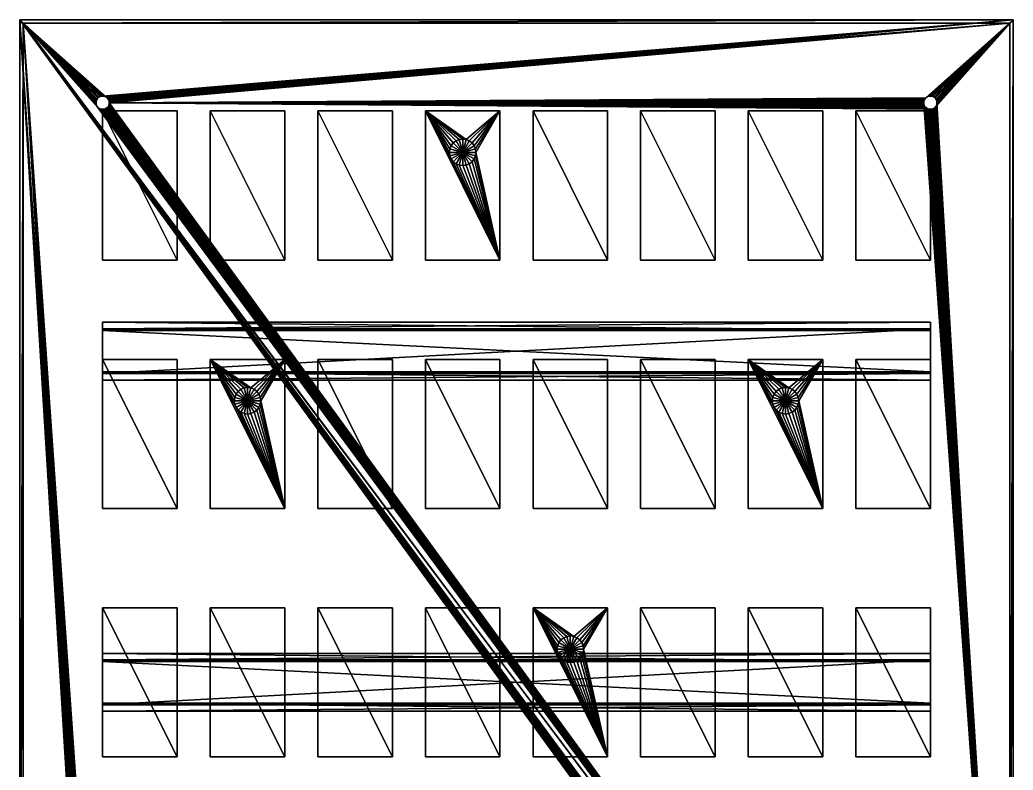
# Model space of a CAD drawing. Header units: inches. Extents: x 0 to 1200, y -400 to 400.
# Drawn here: x 600 to 1200, y -53 to 400 of the extents above; entities that cross this region are included whole.
import ezdxf

# ---------------------------------------------------------------- set-up
doc = ezdxf.new("R2010")
doc.units = ezdxf.units.IN
for name, color, linetype, lineweight in [('COMPONENTS', 7, 'Continuous', 25), ('DIN', 9, 'Continuous', 25), ('ENCLOSURE', 8, 'Continuous', 25)]:
    doc.layers.add(name, color=color, linetype=linetype, lineweight=lineweight)

msp = doc.modelspace()

# ---------------------------------------------------------------- meshes
at = {"layer": 'COMPONENTS', "color": 3}
mesh = msp.add_polyface(dxfattribs=at)
corners = [(650, 255, 9.5), (695, 255, 9.5), (650, 345, 9.5), (695, 345, 9.5), (650, 255, 69.5), (695, 255, 69.5), (650, 345, 69.5), (695, 345, 69.5)]
mesh.append_faces([[corners[k] for k in face] for face in [(0, 2, 1), (1, 2, 3), (4, 5, 6), (5, 7, 6), (0, 1, 5), (0, 5, 4), (2, 6, 7), (2, 7, 3), (0, 4, 6), (0, 6, 2), (1, 3, 7), (1, 7, 5)]], dxfattribs={"color": 3})
at = {"layer": 'COMPONENTS', "color": 4}
mesh = msp.add_polyface(dxfattribs=at)
corners = [(715, 255, 9.5), (760, 255, 9.5), (715, 345, 9.5), (760, 345, 9.5), (715, 255, 84.5), (760, 255, 84.5), (715, 345, 84.5), (760, 345, 84.5)]
mesh.append_faces([[corners[k] for k in face] for face in [(0, 2, 1), (1, 2, 3), (4, 5, 6), (5, 7, 6), (0, 1, 5), (0, 5, 4), (2, 6, 7), (2, 7, 3), (0, 4, 6), (0, 6, 2), (1, 3, 7), (1, 7, 5)]], dxfattribs={"color": 4})
at = {"layer": 'COMPONENTS', "color": 5}
mesh = msp.add_polyface(dxfattribs=at)
corners = [(780, 255, 9.5), (825, 255, 9.5), (780, 345, 9.5), (825, 345, 9.5), (780, 255, 99.5), (825, 255, 99.5), (780, 345, 99.5), (825, 345, 99.5)]
mesh.append_faces([[corners[k] for k in face] for face in [(0, 2, 1), (1, 2, 3), (4, 5, 6), (5, 7, 6), (0, 1, 5), (0, 5, 4), (2, 6, 7), (2, 7, 3), (0, 4, 6), (0, 6, 2), (1, 3, 7), (1, 7, 5)]], dxfattribs={"color": 5})
at = {"layer": 'COMPONENTS', "color": 6}
mesh = msp.add_polyface(dxfattribs=at)
corners = [(845, 255, 9.5), (845, 345, 9.5), (890, 255, 9.5), (845, 255, 114.5), (845, 345, 114.5), (890, 255, 114.5), (859.77, 317.93, 114.5), (859.5, 320, 114.5), (860.57, 316, 114.5), (859.77, 322.07, 114.5), (860.57, 324, 114.5), (861.84, 325.66, 114.5), (890, 345, 114.5), (863.5, 326.93, 114.5), (865.43, 327.73, 114.5), (867.5, 328, 114.5), (869.57, 327.73, 114.5), (863.5, 313.07, 114.5), (861.84, 314.34, 114.5), (865.43, 312.27, 114.5), (867.5, 312, 114.5), (869.57, 312.27, 114.5), (871.5, 313.07, 114.5), (873.16, 314.34, 114.5), (874.43, 316, 114.5), (875.23, 317.93, 114.5), (875.5, 320, 114.5), (890, 345, 9.5), (871.5, 326.93, 114.5), (873.16, 325.66, 114.5), (874.43, 324, 114.5), (875.23, 322.07, 114.5), (860.57, 316, 119.5), (861.84, 314.34, 119.5), (859.77, 317.93, 119.5), (859.5, 320, 119.5), (859.77, 322.07, 119.5), (863.5, 313.07, 119.5), (865.43, 312.27, 119.5), (867.5, 320, 119.5), (860.57, 324, 119.5), (867.5, 312, 119.5), (861.84, 325.66, 119.5), (863.5, 326.93, 119.5), (865.43, 327.73, 119.5), (867.5, 328, 119.5), (869.57, 312.27, 119.5), (871.5, 313.07, 119.5), (873.16, 314.34, 119.5), (874.43, 316, 119.5), (875.23, 317.93, 119.5), (875.5, 320, 119.5), (875.23, 322.07, 119.5), (874.43, 324, 119.5), (869.57, 327.73, 119.5), (871.5, 326.93, 119.5), (873.16, 325.66, 119.5)]
mesh.append_faces([[corners[k] for k in face] for face in [(0, 1, 2), (0, 3, 4), (0, 5, 3), (3, 5, 4), (0, 4, 1), (4, 6, 7), (4, 8, 6), (4, 7, 9), (4, 9, 10), (4, 10, 11), (4, 5, 8), (1, 4, 12), (4, 11, 13), (4, 13, 14), (4, 14, 15), (4, 15, 16), (0, 2, 5), (5, 17, 18), (5, 19, 17), (5, 18, 8), (5, 20, 19), (5, 21, 20), (5, 22, 21), (5, 23, 22), (2, 12, 5), (5, 24, 23), (5, 25, 24), (5, 26, 25), (1, 27, 2), (1, 12, 27), (2, 27, 12), (4, 16, 12), (12, 16, 28), (12, 28, 29), (5, 12, 26), (12, 30, 31), (12, 29, 30), (12, 31, 26), (32, 6, 8), (33, 32, 8), (33, 8, 18), (34, 7, 6), (34, 35, 7), (34, 6, 32), (35, 9, 7), (35, 36, 9), (33, 18, 37), (37, 18, 17), (37, 17, 38), (33, 39, 32), (33, 37, 39), (34, 39, 35), (34, 32, 39), (35, 39, 36), (36, 39, 40), (38, 17, 19), (37, 38, 39), (38, 19, 41), (41, 19, 20), (38, 41, 39), (36, 10, 9), (36, 40, 10), (40, 11, 10), (40, 42, 11), (42, 13, 11), (42, 43, 13), (40, 39, 42), (42, 39, 43), (43, 14, 13), (43, 39, 44), (43, 44, 14), (44, 39, 45), (44, 15, 14), (44, 45, 15), (41, 20, 46), (46, 20, 21), (41, 46, 39), (46, 21, 47), (46, 47, 39), (47, 21, 22), (47, 48, 39), (48, 49, 39), (47, 22, 48), (48, 22, 23), (49, 50, 39), (50, 51, 39), (39, 52, 53), (39, 51, 52), (48, 23, 49), (49, 23, 24), (49, 24, 50), (50, 24, 25), (51, 25, 26), (50, 25, 51), (51, 26, 52), (52, 26, 31), (39, 54, 45), (45, 16, 15), (45, 54, 16), (39, 55, 54), (54, 28, 16), (39, 56, 55), (39, 53, 56), (54, 55, 28), (55, 29, 28), (56, 29, 55), (56, 30, 29), (56, 53, 30), (53, 31, 30), (52, 31, 53)]], dxfattribs={"color": 6})
at = {"layer": 'COMPONENTS', "color": 1}
mesh = msp.add_polyface(dxfattribs=at)
corners = [(910, 255, 9.5), (955, 255, 9.5), (910, 345, 9.5), (955, 345, 9.5), (910, 255, 69.5), (955, 255, 69.5), (910, 345, 69.5), (955, 345, 69.5)]
mesh.append_faces([[corners[k] for k in face] for face in [(0, 2, 1), (1, 2, 3), (4, 5, 6), (5, 7, 6), (0, 1, 5), (0, 5, 4), (2, 6, 7), (2, 7, 3), (0, 4, 6), (0, 6, 2), (1, 3, 7), (1, 7, 5)]], dxfattribs={"color": 1})
at = {"layer": 'COMPONENTS', "color": 2}
mesh = msp.add_polyface(dxfattribs=at)
corners = [(975, 255, 9.5), (1020, 255, 9.5), (975, 345, 9.5), (1020, 345, 9.5), (975, 255, 84.5), (1020, 255, 84.5), (975, 345, 84.5), (1020, 345, 84.5)]
mesh.append_faces([[corners[k] for k in face] for face in [(0, 2, 1), (1, 2, 3), (4, 5, 6), (5, 7, 6), (0, 1, 5), (0, 5, 4), (2, 6, 7), (2, 7, 3), (0, 4, 6), (0, 6, 2), (1, 3, 7), (1, 7, 5)]], dxfattribs={"color": 2})
at = {"layer": 'COMPONENTS', "color": 3}
mesh = msp.add_polyface(dxfattribs=at)
corners = [(1040, 255, 9.5), (1085, 255, 9.5), (1040, 345, 9.5), (1085, 345, 9.5), (1040, 255, 99.5), (1085, 255, 99.5), (1040, 345, 99.5), (1085, 345, 99.5)]
mesh.append_faces([[corners[k] for k in face] for face in [(0, 2, 1), (1, 2, 3), (4, 5, 6), (5, 7, 6), (0, 1, 5), (0, 5, 4), (2, 6, 7), (2, 7, 3), (0, 4, 6), (0, 6, 2), (1, 3, 7), (1, 7, 5)]], dxfattribs={"color": 3})
at = {"layer": 'COMPONENTS', "color": 4}
mesh = msp.add_polyface(dxfattribs=at)
corners = [(1105, 255, 9.5), (1150, 255, 9.5), (1105, 345, 9.5), (1150, 345, 9.5), (1105, 255, 114.5), (1150, 255, 114.5), (1105, 345, 114.5), (1150, 345, 114.5)]
mesh.append_faces([[corners[k] for k in face] for face in [(0, 2, 1), (1, 2, 3), (4, 5, 6), (5, 7, 6), (0, 1, 5), (0, 5, 4), (2, 6, 7), (2, 7, 3), (0, 4, 6), (0, 6, 2), (1, 3, 7), (1, 7, 5)]], dxfattribs={"color": 4})
at = {"layer": 'COMPONENTS', "color": 1}
mesh = msp.add_polyface(dxfattribs=at)
corners = [(650, 105, 9.5), (695, 105, 9.5), (650, 195, 9.5), (695, 195, 9.5), (650, 105, 69.5), (695, 105, 69.5), (650, 195, 69.5), (695, 195, 69.5)]
mesh.append_faces([[corners[k] for k in face] for face in [(0, 2, 1), (1, 2, 3), (4, 5, 6), (5, 7, 6), (0, 1, 5), (0, 5, 4), (2, 6, 7), (2, 7, 3), (0, 4, 6), (0, 6, 2), (1, 3, 7), (1, 7, 5)]], dxfattribs={"color": 1})
at = {"layer": 'COMPONENTS', "color": 2}
mesh = msp.add_polyface(dxfattribs=at)
corners = [(715, 105, 9.5), (715, 195, 9.5), (760, 105, 9.5), (715, 105, 84.5), (715, 195, 84.5), (760, 105, 84.5), (729.77, 167.93, 84.5), (729.5, 170, 84.5), (730.57, 166, 84.5), (729.77, 172.07, 84.5), (730.57, 174, 84.5), (731.84, 175.66, 84.5), (760, 195, 84.5), (733.5, 176.93, 84.5), (735.43, 177.73, 84.5), (737.5, 178, 84.5), (739.57, 177.73, 84.5), (733.5, 163.07, 84.5), (731.84, 164.34, 84.5), (735.43, 162.27, 84.5), (737.5, 162, 84.5), (739.57, 162.27, 84.5), (741.5, 163.07, 84.5), (743.16, 164.34, 84.5), (744.43, 166, 84.5), (745.23, 167.93, 84.5), (745.5, 170, 84.5), (760, 195, 9.5), (741.5, 176.93, 84.5), (743.16, 175.66, 84.5), (744.43, 174, 84.5), (745.23, 172.07, 84.5), (730.57, 166, 89.5), (731.84, 164.34, 89.5), (729.77, 167.93, 89.5), (729.5, 170, 89.5), (729.77, 172.07, 89.5), (733.5, 163.07, 89.5), (735.43, 162.27, 89.5), (737.5, 170, 89.5), (730.57, 174, 89.5), (737.5, 162, 89.5), (731.84, 175.66, 89.5), (733.5, 176.93, 89.5), (735.43, 177.73, 89.5), (737.5, 178, 89.5), (739.57, 162.27, 89.5), (741.5, 163.07, 89.5), (743.16, 164.34, 89.5), (744.43, 166, 89.5), (745.23, 167.93, 89.5), (745.5, 170, 89.5), (745.23, 172.07, 89.5), (744.43, 174, 89.5), (739.57, 177.73, 89.5), (741.5, 176.93, 89.5), (743.16, 175.66, 89.5)]
mesh.append_faces([[corners[k] for k in face] for face in [(0, 1, 2), (0, 3, 4), (0, 5, 3), (3, 5, 4), (0, 4, 1), (4, 6, 7), (4, 8, 6), (4, 7, 9), (4, 9, 10), (4, 10, 11), (4, 5, 8), (1, 4, 12), (4, 11, 13), (4, 13, 14), (4, 14, 15), (4, 15, 16), (0, 2, 5), (5, 17, 18), (5, 19, 17), (5, 18, 8), (5, 20, 19), (5, 21, 20), (5, 22, 21), (5, 23, 22), (2, 12, 5), (5, 24, 23), (5, 25, 24), (5, 26, 25), (1, 27, 2), (1, 12, 27), (2, 27, 12), (4, 16, 12), (12, 16, 28), (12, 28, 29), (5, 12, 26), (12, 30, 31), (12, 29, 30), (12, 31, 26), (32, 6, 8), (33, 8, 18), (33, 32, 8), (34, 7, 6), (34, 35, 7), (34, 6, 32), (35, 9, 7), (35, 36, 9), (37, 18, 17), (33, 18, 37), (37, 17, 38), (33, 39, 32), (33, 37, 39), (34, 39, 35), (34, 32, 39), (35, 39, 36), (36, 39, 40), (38, 17, 19), (37, 38, 39), (41, 19, 20), (38, 19, 41), (38, 41, 39), (36, 10, 9), (36, 40, 10), (40, 11, 10), (40, 42, 11), (42, 13, 11), (42, 43, 13), (40, 39, 42), (42, 39, 43), (43, 14, 13), (43, 39, 44), (43, 44, 14), (44, 39, 45), (44, 15, 14), (44, 45, 15), (46, 20, 21), (41, 20, 46), (41, 46, 39), (46, 21, 47), (46, 47, 39), (47, 21, 22), (47, 48, 39), (48, 49, 39), (48, 22, 23), (47, 22, 48), (49, 50, 39), (50, 51, 39), (39, 52, 53), (39, 51, 52), (49, 23, 24), (48, 23, 49), (49, 24, 50), (50, 24, 25), (51, 25, 26), (50, 25, 51), (52, 26, 31), (51, 26, 52), (39, 54, 45), (45, 16, 15), (45, 54, 16), (39, 55, 54), (54, 28, 16), (39, 56, 55), (39, 53, 56), (54, 55, 28), (55, 29, 28), (56, 29, 55), (56, 30, 29), (56, 53, 30), (53, 31, 30), (52, 31, 53)]], dxfattribs={"color": 2})
at = {"layer": 'COMPONENTS', "color": 3}
mesh = msp.add_polyface(dxfattribs=at)
corners = [(780, 105, 9.5), (825, 105, 9.5), (780, 195, 9.5), (825, 195, 9.5), (780, 105, 99.5), (825, 105, 99.5), (780, 195, 99.5), (825, 195, 99.5)]
mesh.append_faces([[corners[k] for k in face] for face in [(0, 2, 1), (1, 2, 3), (4, 5, 6), (5, 7, 6), (0, 1, 5), (0, 5, 4), (2, 6, 7), (2, 7, 3), (0, 4, 6), (0, 6, 2), (1, 3, 7), (1, 7, 5)]], dxfattribs={"color": 3})
at = {"layer": 'COMPONENTS', "color": 4}
mesh = msp.add_polyface(dxfattribs=at)
corners = [(845, 105, 9.5), (890, 105, 9.5), (845, 195, 9.5), (890, 195, 9.5), (845, 105, 114.5), (890, 105, 114.5), (845, 195, 114.5), (890, 195, 114.5)]
mesh.append_faces([[corners[k] for k in face] for face in [(0, 2, 1), (1, 2, 3), (4, 5, 6), (5, 7, 6), (0, 1, 5), (0, 5, 4), (2, 6, 7), (2, 7, 3), (0, 4, 6), (0, 6, 2), (1, 3, 7), (1, 7, 5)]], dxfattribs={"color": 4})
at = {"layer": 'COMPONENTS', "color": 5}
mesh = msp.add_polyface(dxfattribs=at)
corners = [(910, 105, 9.5), (955, 105, 9.5), (910, 195, 9.5), (955, 195, 9.5), (910, 105, 69.5), (955, 105, 69.5), (910, 195, 69.5), (955, 195, 69.5)]
mesh.append_faces([[corners[k] for k in face] for face in [(0, 2, 1), (1, 2, 3), (4, 5, 6), (5, 7, 6), (0, 1, 5), (0, 5, 4), (2, 6, 7), (2, 7, 3), (0, 4, 6), (0, 6, 2), (1, 3, 7), (1, 7, 5)]], dxfattribs={"color": 5})
at = {"layer": 'COMPONENTS', "color": 6}
mesh = msp.add_polyface(dxfattribs=at)
corners = [(975, 105, 9.5), (1020, 105, 9.5), (975, 195, 9.5), (1020, 195, 9.5), (975, 105, 84.5), (1020, 105, 84.5), (975, 195, 84.5), (1020, 195, 84.5)]
mesh.append_faces([[corners[k] for k in face] for face in [(0, 2, 1), (1, 2, 3), (4, 5, 6), (5, 7, 6), (0, 1, 5), (0, 5, 4), (2, 6, 7), (2, 7, 3), (0, 4, 6), (0, 6, 2), (1, 3, 7), (1, 7, 5)]], dxfattribs={"color": 6})
at = {"layer": 'COMPONENTS', "color": 1}
mesh = msp.add_polyface(dxfattribs=at)
corners = [(1040, 105, 9.5), (1040, 195, 9.5), (1085, 105, 9.5), (1040, 105, 99.5), (1040, 195, 99.5), (1085, 105, 99.5), (1054.77, 167.93, 99.5), (1054.5, 170, 99.5), (1055.57, 166, 99.5), (1054.77, 172.07, 99.5), (1055.57, 174, 99.5), (1056.84, 175.66, 99.5), (1085, 195, 99.5), (1058.5, 176.93, 99.5), (1060.43, 177.73, 99.5), (1062.5, 178, 99.5), (1064.57, 177.73, 99.5), (1058.5, 163.07, 99.5), (1056.84, 164.34, 99.5), (1060.43, 162.27, 99.5), (1062.5, 162, 99.5), (1064.57, 162.27, 99.5), (1066.5, 163.07, 99.5), (1068.16, 164.34, 99.5), (1069.43, 166, 99.5), (1070.23, 167.93, 99.5), (1070.5, 170, 99.5), (1085, 195, 9.5), (1066.5, 176.93, 99.5), (1068.16, 175.66, 99.5), (1069.43, 174, 99.5), (1070.23, 172.07, 99.5), (1055.57, 166, 104.5), (1056.84, 164.34, 104.5), (1054.77, 167.93, 104.5), (1054.5, 170, 104.5), (1054.77, 172.07, 104.5), (1058.5, 163.07, 104.5), (1060.43, 162.27, 104.5), (1062.5, 170, 104.5), (1055.57, 174, 104.5), (1062.5, 162, 104.5), (1056.84, 175.66, 104.5), (1058.5, 176.93, 104.5), (1060.43, 177.73, 104.5), (1062.5, 178, 104.5), (1064.57, 162.27, 104.5), (1066.5, 163.07, 104.5), (1068.16, 164.34, 104.5), (1069.43, 166, 104.5), (1070.23, 167.93, 104.5), (1070.5, 170, 104.5), (1070.23, 172.07, 104.5), (1069.43, 174, 104.5), (1064.57, 177.73, 104.5), (1066.5, 176.93, 104.5), (1068.16, 175.66, 104.5)]
mesh.append_faces([[corners[k] for k in face] for face in [(0, 1, 2), (0, 3, 4), (0, 5, 3), (3, 5, 4), (0, 4, 1), (4, 6, 7), (4, 8, 6), (4, 7, 9), (4, 9, 10), (4, 10, 11), (4, 5, 8), (1, 4, 12), (4, 11, 13), (4, 13, 14), (4, 14, 15), (4, 15, 16), (0, 2, 5), (5, 17, 18), (5, 19, 17), (5, 18, 8), (5, 20, 19), (5, 21, 20), (5, 22, 21), (5, 23, 22), (2, 12, 5), (5, 24, 23), (5, 25, 24), (5, 26, 25), (1, 27, 2), (1, 12, 27), (2, 27, 12), (4, 16, 12), (12, 16, 28), (12, 28, 29), (5, 12, 26), (12, 30, 31), (12, 29, 30), (12, 31, 26), (32, 6, 8), (33, 8, 18), (33, 32, 8), (34, 7, 6), (34, 35, 7), (34, 6, 32), (35, 9, 7), (35, 36, 9), (37, 18, 17), (33, 18, 37), (37, 17, 38), (33, 39, 32), (33, 37, 39), (34, 39, 35), (34, 32, 39), (35, 39, 36), (36, 39, 40), (38, 17, 19), (37, 38, 39), (41, 19, 20), (38, 19, 41), (38, 41, 39), (36, 10, 9), (36, 40, 10), (40, 11, 10), (40, 42, 11), (42, 13, 11), (42, 43, 13), (40, 39, 42), (42, 39, 43), (43, 14, 13), (43, 39, 44), (43, 44, 14), (44, 39, 45), (44, 15, 14), (44, 45, 15), (46, 20, 21), (41, 20, 46), (41, 46, 39), (46, 21, 47), (46, 47, 39), (47, 21, 22), (47, 48, 39), (48, 49, 39), (48, 22, 23), (47, 22, 48), (49, 50, 39), (50, 51, 39), (39, 52, 53), (39, 51, 52), (49, 23, 24), (48, 23, 49), (49, 24, 50), (50, 24, 25), (51, 25, 26), (50, 25, 51), (52, 26, 31), (51, 26, 52), (39, 54, 45), (45, 16, 15), (45, 54, 16), (39, 55, 54), (54, 28, 16), (39, 56, 55), (39, 53, 56), (54, 55, 28), (55, 29, 28), (56, 29, 55), (56, 30, 29), (56, 53, 30), (53, 31, 30), (52, 31, 53)]], dxfattribs={"color": 1})
at = {"layer": 'COMPONENTS', "color": 2}
mesh = msp.add_polyface(dxfattribs=at)
corners = [(1105, 105, 9.5), (1150, 105, 9.5), (1105, 195, 9.5), (1150, 195, 9.5), (1105, 105, 114.5), (1150, 105, 114.5), (1105, 195, 114.5), (1150, 195, 114.5)]
mesh.append_faces([[corners[k] for k in face] for face in [(0, 2, 1), (1, 2, 3), (4, 5, 6), (5, 7, 6), (0, 1, 5), (0, 5, 4), (2, 6, 7), (2, 7, 3), (0, 4, 6), (0, 6, 2), (1, 3, 7), (1, 7, 5)]], dxfattribs={"color": 2})
at = {"layer": 'COMPONENTS', "color": 5}
mesh = msp.add_polyface(dxfattribs=at)
corners = [(650, -45, 9.5), (695, -45, 9.5), (650, 45, 9.5), (695, 45, 9.5), (650, -45, 69.5), (695, -45, 69.5), (650, 45, 69.5), (695, 45, 69.5)]
mesh.append_faces([[corners[k] for k in face] for face in [(0, 2, 1), (1, 2, 3), (4, 5, 6), (5, 7, 6), (0, 1, 5), (0, 5, 4), (2, 6, 7), (2, 7, 3), (0, 4, 6), (0, 6, 2), (1, 3, 7), (1, 7, 5)]], dxfattribs={"color": 5})
at = {"layer": 'COMPONENTS', "color": 6}
mesh = msp.add_polyface(dxfattribs=at)
corners = [(715, -45, 9.5), (760, -45, 9.5), (715, 45, 9.5), (760, 45, 9.5), (715, -45, 84.5), (760, -45, 84.5), (715, 45, 84.5), (760, 45, 84.5)]
mesh.append_faces([[corners[k] for k in face] for face in [(0, 2, 1), (1, 2, 3), (4, 5, 6), (5, 7, 6), (0, 1, 5), (0, 5, 4), (2, 6, 7), (2, 7, 3), (0, 4, 6), (0, 6, 2), (1, 3, 7), (1, 7, 5)]], dxfattribs={"color": 6})
at = {"layer": 'COMPONENTS', "color": 1}
mesh = msp.add_polyface(dxfattribs=at)
corners = [(780, -45, 9.5), (825, -45, 9.5), (780, 45, 9.5), (825, 45, 9.5), (780, -45, 99.5), (825, -45, 99.5), (780, 45, 99.5), (825, 45, 99.5)]
mesh.append_faces([[corners[k] for k in face] for face in [(0, 2, 1), (1, 2, 3), (4, 5, 6), (5, 7, 6), (0, 1, 5), (0, 5, 4), (2, 6, 7), (2, 7, 3), (0, 4, 6), (0, 6, 2), (1, 3, 7), (1, 7, 5)]], dxfattribs={"color": 1})
at = {"layer": 'COMPONENTS', "color": 2}
mesh = msp.add_polyface(dxfattribs=at)
corners = [(845, -45, 9.5), (890, -45, 9.5), (845, 45, 9.5), (890, 45, 9.5), (845, -45, 114.5), (890, -45, 114.5), (845, 45, 114.5), (890, 45, 114.5)]
mesh.append_faces([[corners[k] for k in face] for face in [(0, 2, 1), (1, 2, 3), (4, 5, 6), (5, 7, 6), (0, 1, 5), (0, 5, 4), (2, 6, 7), (2, 7, 3), (0, 4, 6), (0, 6, 2), (1, 3, 7), (1, 7, 5)]], dxfattribs={"color": 2})
at = {"layer": 'COMPONENTS', "color": 3}
mesh = msp.add_polyface(dxfattribs=at)
corners = [(910, -45, 9.5), (910, 45, 9.5), (955, -45, 9.5), (910, -45, 69.5), (910, 45, 69.5), (955, -45, 69.5), (924.77, 17.93, 69.5), (924.5, 20, 69.5), (925.57, 16, 69.5), (924.77, 22.07, 69.5), (925.57, 24, 69.5), (926.84, 25.66, 69.5), (955, 45, 69.5), (928.5, 26.93, 69.5), (930.43, 27.73, 69.5), (932.5, 28, 69.5), (934.57, 27.73, 69.5), (928.5, 13.07, 69.5), (926.84, 14.34, 69.5), (930.43, 12.27, 69.5), (932.5, 12, 69.5), (934.57, 12.27, 69.5), (936.5, 13.07, 69.5), (938.16, 14.34, 69.5), (939.43, 16, 69.5), (940.23, 17.93, 69.5), (940.5, 20, 69.5), (955, 45, 9.5), (936.5, 26.93, 69.5), (938.16, 25.66, 69.5), (939.43, 24, 69.5), (940.23, 22.07, 69.5), (925.57, 16, 74.5), (926.84, 14.34, 74.5), (924.77, 17.93, 74.5), (924.5, 20, 74.5), (924.77, 22.07, 74.5), (928.5, 13.07, 74.5), (930.43, 12.27, 74.5), (932.5, 20, 74.5), (925.57, 24, 74.5), (932.5, 12, 74.5), (926.84, 25.66, 74.5), (928.5, 26.93, 74.5), (930.43, 27.73, 74.5), (932.5, 28, 74.5), (934.57, 12.27, 74.5), (936.5, 13.07, 74.5), (938.16, 14.34, 74.5), (939.43, 16, 74.5), (940.23, 17.93, 74.5), (940.5, 20, 74.5), (940.23, 22.07, 74.5), (939.43, 24, 74.5), (934.57, 27.73, 74.5), (936.5, 26.93, 74.5), (938.16, 25.66, 74.5)]
mesh.append_faces([[corners[k] for k in face] for face in [(0, 1, 2), (0, 3, 4), (0, 5, 3), (3, 5, 4), (0, 4, 1), (4, 6, 7), (4, 8, 6), (4, 7, 9), (4, 9, 10), (4, 10, 11), (4, 5, 8), (1, 4, 12), (4, 11, 13), (4, 13, 14), (4, 14, 15), (4, 15, 16), (0, 2, 5), (5, 17, 18), (5, 19, 17), (5, 18, 8), (5, 20, 19), (5, 21, 20), (5, 22, 21), (5, 23, 22), (2, 12, 5), (5, 24, 23), (5, 25, 24), (5, 26, 25), (1, 27, 2), (1, 12, 27), (2, 27, 12), (4, 16, 12), (12, 16, 28), (12, 28, 29), (5, 12, 26), (12, 30, 31), (12, 29, 30), (12, 31, 26), (32, 6, 8), (33, 8, 18), (33, 32, 8), (34, 7, 6), (34, 35, 7), (34, 6, 32), (35, 9, 7), (35, 36, 9), (37, 18, 17), (33, 18, 37), (37, 17, 38), (33, 39, 32), (33, 37, 39), (34, 39, 35), (34, 32, 39), (35, 39, 36), (36, 39, 40), (38, 17, 19), (37, 38, 39), (41, 19, 20), (38, 19, 41), (38, 41, 39), (36, 10, 9), (36, 40, 10), (40, 11, 10), (40, 42, 11), (42, 13, 11), (42, 43, 13), (40, 39, 42), (42, 39, 43), (43, 14, 13), (43, 39, 44), (43, 44, 14), (44, 39, 45), (44, 15, 14), (44, 45, 15), (46, 20, 21), (41, 20, 46), (41, 46, 39), (46, 21, 47), (46, 47, 39), (47, 21, 22), (47, 48, 39), (48, 49, 39), (48, 22, 23), (47, 22, 48), (49, 50, 39), (50, 51, 39), (39, 52, 53), (39, 51, 52), (49, 23, 24), (48, 23, 49), (49, 24, 50), (50, 24, 25), (51, 25, 26), (50, 25, 51), (52, 26, 31), (51, 26, 52), (39, 54, 45), (45, 16, 15), (45, 54, 16), (39, 55, 54), (54, 28, 16), (39, 56, 55), (39, 53, 56), (54, 55, 28), (55, 29, 28), (56, 29, 55), (56, 30, 29), (56, 53, 30), (53, 31, 30), (52, 31, 53)]], dxfattribs={"color": 3})
at = {"layer": 'COMPONENTS', "color": 4}
mesh = msp.add_polyface(dxfattribs=at)
corners = [(975, -45, 9.5), (1020, -45, 9.5), (975, 45, 9.5), (1020, 45, 9.5), (975, -45, 84.5), (1020, -45, 84.5), (975, 45, 84.5), (1020, 45, 84.5)]
mesh.append_faces([[corners[k] for k in face] for face in [(0, 2, 1), (1, 2, 3), (4, 5, 6), (5, 7, 6), (0, 1, 5), (0, 5, 4), (2, 6, 7), (2, 7, 3), (0, 4, 6), (0, 6, 2), (1, 3, 7), (1, 7, 5)]], dxfattribs={"color": 4})
at = {"layer": 'COMPONENTS', "color": 5}
mesh = msp.add_polyface(dxfattribs=at)
corners = [(1040, -45, 9.5), (1085, -45, 9.5), (1040, 45, 9.5), (1085, 45, 9.5), (1040, -45, 99.5), (1085, -45, 99.5), (1040, 45, 99.5), (1085, 45, 99.5)]
mesh.append_faces([[corners[k] for k in face] for face in [(0, 2, 1), (1, 2, 3), (4, 5, 6), (5, 7, 6), (0, 1, 5), (0, 5, 4), (2, 6, 7), (2, 7, 3), (0, 4, 6), (0, 6, 2), (1, 3, 7), (1, 7, 5)]], dxfattribs={"color": 5})
at = {"layer": 'COMPONENTS', "color": 6}
mesh = msp.add_polyface(dxfattribs=at)
corners = [(1105, -45, 9.5), (1150, -45, 9.5), (1105, 45, 9.5), (1150, 45, 9.5), (1105, -45, 114.5), (1150, -45, 114.5), (1105, 45, 114.5), (1150, 45, 114.5)]
mesh.append_faces([[corners[k] for k in face] for face in [(0, 2, 1), (1, 2, 3), (4, 5, 6), (5, 7, 6), (0, 1, 5), (0, 5, 4), (2, 6, 7), (2, 7, 3), (0, 4, 6), (0, 6, 2), (1, 3, 7), (1, 7, 5)]], dxfattribs={"color": 6})
at = {"layer": 'DIN'}
mesh = msp.add_polyface(dxfattribs=at)
corners = [(650, 186.5, 2), (650, 213.5, 2), (650, 213.5, 8.5), (650, 217.5, 8.5), (650, 217.5, 9.5), (650, 212.5, 9.5), (650, 212.5, 3), (650, 187.5, 3), (650, 187.5, 9.5), (650, 182.5, 9.5), (650, 182.5, 8.5), (650, 186.5, 8.5), (1150, 186.5, 2), (1150, 213.5, 2), (1150, 213.5, 8.5), (1150, 217.5, 8.5), (1150, 217.5, 9.5), (1150, 212.5, 9.5), (1150, 212.5, 3), (1150, 187.5, 3), (1150, 187.5, 9.5), (1150, 182.5, 9.5), (1150, 182.5, 8.5), (1150, 186.5, 8.5)]
mesh.append_faces([[corners[k] for k in face] for face in [(2, 4, 3), (8, 10, 9), (2, 5, 4), (8, 11, 10), (1, 5, 2), (7, 11, 8), (1, 6, 5), (7, 0, 11), (0, 6, 1), (6, 0, 7), (14, 15, 16), (20, 21, 22), (14, 16, 17), (20, 22, 23), (13, 14, 17), (19, 20, 23), (13, 17, 18), (19, 23, 12), (12, 13, 18), (18, 19, 12), (0, 1, 13), (0, 13, 12), (1, 2, 14), (1, 14, 13), (2, 3, 15), (2, 15, 14), (3, 4, 16), (3, 16, 15), (4, 5, 17), (4, 17, 16), (5, 6, 18), (5, 18, 17), (6, 7, 19), (6, 19, 18), (7, 8, 20), (7, 20, 19), (8, 9, 21), (8, 21, 20), (9, 10, 22), (9, 22, 21), (10, 11, 23), (10, 23, 22), (11, 0, 12), (11, 12, 23)]])
mesh = msp.add_polyface(dxfattribs=at)
corners = [(650, -13.5, 2), (650, 13.5, 2), (650, 13.5, 8.5), (650, 17.5, 8.5), (650, 17.5, 9.5), (650, 12.5, 9.5), (650, 12.5, 3), (650, -12.5, 3), (650, -12.5, 9.5), (650, -17.5, 9.5), (650, -17.5, 8.5), (650, -13.5, 8.5), (1150, -13.5, 2), (1150, 13.5, 2), (1150, 13.5, 8.5), (1150, 17.5, 8.5), (1150, 17.5, 9.5), (1150, 12.5, 9.5), (1150, 12.5, 3), (1150, -12.5, 3), (1150, -12.5, 9.5), (1150, -17.5, 9.5), (1150, -17.5, 8.5), (1150, -13.5, 8.5)]
mesh.append_faces([[corners[k] for k in face] for face in [(2, 4, 3), (8, 10, 9), (2, 5, 4), (8, 11, 10), (1, 5, 2), (7, 11, 8), (1, 6, 5), (7, 0, 11), (0, 6, 1), (6, 0, 7), (14, 15, 16), (20, 21, 22), (14, 16, 17), (20, 22, 23), (13, 14, 17), (19, 20, 23), (13, 17, 18), (19, 23, 12), (12, 13, 18), (18, 19, 12), (0, 1, 13), (0, 13, 12), (1, 2, 14), (1, 14, 13), (2, 3, 15), (2, 15, 14), (3, 4, 16), (3, 16, 15), (4, 5, 17), (4, 17, 16), (5, 6, 18), (5, 18, 17), (6, 7, 19), (6, 19, 18), (7, 8, 20), (7, 20, 19), (8, 9, 21), (8, 21, 20), (9, 10, 22), (9, 22, 21), (10, 11, 23), (10, 23, 22), (11, 0, 12), (11, 12, 23)]])
at = {"layer": 'ENCLOSURE'}
mesh = msp.add_polyface(dxfattribs=at)
corners = [(648.47, -346.3), (649.22, -346.08), (649.22, -346.08, 2), (648.47, -346.3, 2), (650, -346), (650, -346, 2), (650.78, -346.08), (650.78, -346.08, 2), (651.53, -346.3), (651.53, -346.3, 2), (600, -400), (600, 400), (646, -350), (602, -398, 2), (647.17, -347.17, 2), (602, 398, 2), (654, -350, 2), (653.92, -349.22, 2), (646.08, -349.22), (646.3, -348.47), (646.67, -347.78), (647.17, -347.17), (647.78, -346.67), (647.78, -346.67, 2), (652.83, -347.17, 2), (652.22, -346.67, 2), (653.33, -347.78, 2), (653.7, -348.47, 2), (1146, -350, 2), (1146, -350), (600, -400, 250), (600, 400, 250), (602, 398, 250), (602, -398, 250)]
mesh.append_faces([[corners[k] for k in face] for face in [(0, 1, 2), (0, 2, 3), (1, 4, 5), (4, 6, 7), (6, 8, 9), (1, 5, 2), (4, 7, 5), (6, 9, 7), (10, 11, 12), (13, 14, 15), (16, 15, 17), (12, 11, 18), (18, 11, 19), (19, 11, 20), (20, 11, 21), (21, 11, 22), (22, 11, 0), (0, 11, 1), (14, 23, 15), (23, 3, 15), (1, 11, 4), (3, 2, 15), (2, 5, 15), (5, 7, 15), (7, 9, 15), (24, 15, 25), (24, 26, 15), (9, 25, 15), (27, 17, 15), (27, 15, 26), (16, 28, 15), (4, 11, 29), (10, 30, 31), (13, 32, 33), (30, 33, 32)]])
mesh = msp.add_polyface(dxfattribs=at)
corners = [(653.92, -350.78), (654, -350), (1200, -400), (650, -346), (1146.67, -352.22), (1147.17, -352.83), (654, -350, 2), (1146.08, -350.78, 2), (1146, -350, 2), (1147.17, -352.83, 2), (1146.67, -352.22, 2), (1147.78, -353.33, 2), (1146.3, -351.53, 2), (1146.08, -350.78), (1146.3, -351.53), (1146, -350), (602, 398, 2), (1146.08, -349.22, 2), (600, 400), (1146.08, -349.22), (1146.3, -348.47), (1146.67, -347.78), (1147.17, -347.17), (1147.78, -346.67), (1148.47, -346.3), (1146.3, -348.47, 2), (1146.67, -347.78, 2), (1147.17, -347.17, 2), (1149.22, -346.08), (1150, -346), (1150.78, -346.08), (1152.22, -346.67), (1151.53, -346.3), (1152.83, -347.17), (1147.78, -346.67, 2), (1148.47, -346.3, 2), (1149.22, -346.08, 2), (1150, -346, 2), (1150.78, -346.08, 2), (1152.22, -346.67, 2), (1152.83, -347.17, 2), (1151.53, -346.3, 2)]
mesh.append_faces([[corners[k] for k in face] for face in [(0, 1, 2), (3, 4, 5), (6, 7, 8), (6, 9, 10), (6, 11, 9), (6, 10, 12), (6, 12, 7), (3, 13, 14), (3, 15, 13), (3, 14, 4), (16, 8, 17), (18, 19, 15), (18, 20, 19), (18, 21, 20), (18, 22, 21), (18, 23, 22), (18, 24, 23), (16, 17, 25), (16, 25, 26), (16, 26, 27), (18, 28, 24), (18, 29, 28), (18, 30, 29), (18, 31, 32), (18, 32, 30), (18, 33, 31), (16, 27, 34), (16, 34, 35), (16, 35, 36), (16, 36, 37), (16, 37, 38), (16, 39, 40), (16, 38, 41), (16, 41, 39)]])
mesh = msp.add_polyface(dxfattribs=at)
corners = [(654, -350, 2), (1148.47, -353.7, 2), (1147.78, -353.33, 2), (1149.22, -353.92, 2), (1150, -354, 2), (650, -346), (1147.17, -352.83), (1200, -400), (1198, -398, 2), (600, -400), (1200, -400, 250), (600, 400), (1152.83, -347.17), (602, 398, 2), (1152.83, -347.17, 2), (1146.08, -350.78), (1146, -350), (1146, -350, 2), (1146.08, -350.78, 2), (1147.78, -353.33), (1148.47, -353.7), (1147.17, -352.83, 2), (1146.67, -352.22), (1146.3, -351.53), (1146.3, -351.53, 2), (1146.67, -352.22, 2), (1149.22, -353.92), (1146.08, -349.22), (1146.08, -349.22, 2), (1146.3, -348.47), (1146.3, -348.47, 2), (1146.67, -347.78), (1146.67, -347.78, 2), (1147.17, -347.17), (1147.17, -347.17, 2), (1147.78, -346.67, 2), (1147.78, -346.67), (1148.47, -346.3), (1148.47, -346.3, 2), (602, -398, 250), (1198, -398, 250), (600, -400, 250)]
mesh.append_faces([[corners[k] for k in face] for face in [(0, 1, 2), (0, 3, 1), (0, 4, 3), (5, 6, 7), (0, 8, 4), (9, 7, 10), (11, 7, 12), (13, 14, 8), (15, 16, 17), (15, 17, 18), (19, 2, 20), (19, 21, 2), (2, 1, 20), (22, 23, 24), (22, 25, 6), (15, 18, 23), (19, 6, 21), (22, 24, 25), (6, 25, 21), (23, 18, 24), (20, 1, 26), (16, 27, 28), (16, 28, 17), (27, 29, 30), (29, 31, 32), (31, 33, 34), (27, 30, 28), (29, 32, 30), (31, 34, 32), (33, 35, 34), (33, 36, 35), (36, 37, 38), (36, 38, 35), (39, 40, 8), (41, 10, 40)]])
mesh = msp.add_polyface(dxfattribs=at)
corners = [(600, -400), (600, 400, 250), (600, 400), (602, -398, 2), (602, 398, 2), (602, 398, 250), (646.67, 347.78), (646.67, 347.78, 2), (647.17, 347.17), (646.3, 348.47), (646.3, 348.47, 2), (646.08, 349.22), (646.08, 349.22, 2), (646, 350), (646, 350, 2), (647.78, 346.67), (647.78, 346.67, 2), (648.47, 346.3), (648.47, 346.3, 2), (649.22, 346.08), (647.17, 347.17, 2), (649.22, 346.08, 2), (650, 346), (650, 346, 2), (650.78, 346.08), (650.78, 346.08, 2), (651.53, 346.3), (646.08, 350.78), (646.08, 350.78, 2), (646.3, 351.53), (646.3, 351.53, 2), (646.67, 352.22), (646.67, 352.22, 2), (647.17, 352.83, 2), (647.17, 352.83), (647.78, 353.33, 2), (647.78, 353.33), (648.47, 353.7), (648.47, 353.7, 2), (600, -400, 250)]
mesh.append_faces([[corners[k] for k in face] for face in [(0, 1, 2), (3, 4, 5), (6, 7, 8), (6, 9, 10), (11, 12, 9), (11, 13, 14), (6, 10, 7), (9, 12, 10), (11, 14, 12), (15, 16, 17), (17, 18, 19), (15, 20, 16), (17, 16, 18), (19, 18, 21), (15, 8, 20), (7, 20, 8), (19, 21, 22), (22, 23, 24), (24, 25, 26), (22, 21, 23), (24, 23, 25), (27, 28, 13), (27, 29, 30), (29, 31, 32), (13, 28, 14), (27, 30, 28), (29, 32, 30), (31, 33, 32), (31, 34, 33), (34, 35, 33), (34, 36, 35), (36, 37, 38), (36, 38, 35), (39, 5, 1)]])
mesh = msp.add_polyface(dxfattribs=at)
corners = [(600, 400), (646.3, 348.47), (646.67, 347.78), (647.17, 347.17), (646.08, 349.22), (646.08, 350.78), (646, 350), (646.3, 351.53), (646.67, 352.22), (647.17, 352.83), (647.78, 353.33), (602, 398, 2), (646.3, 348.47, 2), (646.08, 349.22, 2), (647.17, 347.17, 2), (646.67, 347.78, 2), (646, 350, 2), (646.08, 350.78, 2), (646.3, 351.53, 2), (646.67, 352.22, 2), (647.17, 352.83, 2), (647.78, 353.33, 2), (648.47, 353.7, 2), (648.47, 353.7), (649.22, 353.92), (649.22, 353.92, 2), (650, 354, 2), (650.78, 353.92, 2), (651.53, 353.7, 2), (652.22, 353.33, 2), (652.83, 352.83, 2), (650, 354), (650.78, 353.92)]
mesh.append_faces([[corners[k] for k in face] for face in [(0, 1, 2), (0, 2, 3), (0, 4, 1), (0, 5, 6), (0, 6, 4), (0, 7, 5), (0, 8, 7), (0, 9, 8), (0, 10, 9), (11, 12, 13), (11, 14, 15), (11, 15, 12), (11, 16, 17), (11, 13, 16), (11, 17, 18), (11, 19, 20), (11, 18, 19), (11, 21, 22), (11, 20, 21), (0, 23, 10), (0, 24, 23), (11, 22, 25), (11, 25, 26), (11, 26, 27), (11, 27, 28), (11, 29, 30), (11, 28, 29), (0, 31, 24), (23, 24, 25), (23, 25, 22), (24, 31, 26), (31, 32, 27), (24, 26, 25), (31, 27, 26), (32, 28, 27)]])
mesh = msp.add_polyface(dxfattribs=at)
corners = [(651.53, 346.3), (650.78, 346.08, 2), (651.53, 346.3, 2), (652.22, 346.67), (652.22, 346.67, 2), (652.83, 347.17), (652.83, 347.17, 2), (653.33, 347.78), (653.33, 347.78, 2), (653.7, 348.47), (653.7, 348.47, 2), (653.92, 349.22), (653.92, 349.22, 2), (654, 350), (654, 350, 2), (650.78, 353.92), (651.53, 353.7), (651.53, 353.7, 2), (652.83, 352.83), (652.83, 352.83, 2), (652.22, 353.33), (653.7, 351.53), (653.92, 350.78), (653.92, 350.78, 2), (653.33, 352.22), (653.33, 352.22, 2), (653.7, 351.53, 2), (652.22, 353.33, 2), (600, 400), (647.17, 347.17), (1200, -400), (602, 398, 2), (1198, -398, 2), (647.17, 347.17, 2), (647.78, 346.67, 2), (648.47, 346.3, 2), (1200, 400), (650, 354), (1198, 398, 2), (600, 400, 250), (1200, 400, 250), (1198, 398, 250), (602, 398, 250)]
mesh.append_faces([[corners[k] for k in face] for face in [(0, 1, 2), (0, 2, 3), (3, 4, 5), (2, 4, 3), (5, 6, 7), (7, 8, 9), (9, 10, 11), (5, 4, 6), (7, 6, 8), (9, 8, 10), (11, 10, 12), (11, 12, 13), (12, 14, 13), (15, 16, 17), (18, 19, 20), (21, 22, 23), (18, 24, 25), (21, 26, 24), (21, 23, 26), (18, 25, 19), (24, 26, 25), (16, 20, 27), (16, 27, 17), (20, 19, 27), (13, 14, 22), (22, 14, 23), (28, 29, 30), (31, 32, 33), (34, 32, 35), (34, 33, 32), (28, 36, 37), (31, 19, 38), (28, 39, 40), (31, 41, 42), (39, 42, 40)]])
mesh = msp.add_polyface(dxfattribs=at)
corners = [(654, 350), (1146.3, 351.53), (1146.08, 350.78), (1146.67, 352.22), (1147.17, 352.83), (654, 350, 2), (1146.08, 350.78, 2), (1146.3, 351.53, 2), (1146.67, 352.22, 2), (1147.17, 352.83, 2), (1200, 400), (1198, 398, 2), (600, 400), (1200, 400, 250), (602, 398, 2), (1198, 398, 250), (602, 398, 250), (1146, 350), (1147.78, 353.33, 2), (1147.78, 353.33), (1148.47, 353.7, 2), (1148.47, 353.7), (1149.22, 353.92, 2), (1149.22, 353.92), (1150, 354), (1150, 354, 2), (1150.78, 353.92, 2), (1150.78, 353.92), (1152.83, 352.83, 2), (1152.22, 353.33), (1152.83, 352.83), (1153.33, 352.22, 2), (1151.53, 353.7, 2), (1151.53, 353.7), (1152.22, 353.33, 2)]
mesh.append_faces([[corners[k] for k in face] for face in [(0, 1, 2), (0, 3, 1), (0, 4, 3), (5, 6, 7), (5, 7, 8), (5, 8, 9), (0, 10, 4), (5, 9, 11), (12, 13, 10), (14, 11, 15), (16, 15, 13), (6, 17, 2), (7, 2, 1), (8, 1, 3), (9, 3, 4), (6, 2, 7), (7, 1, 8), (8, 3, 9), (9, 4, 18), (18, 4, 19), (20, 19, 21), (18, 19, 20), (22, 21, 23), (23, 24, 25), (26, 24, 27), (20, 21, 22), (22, 23, 25), (25, 24, 26), (28, 29, 30), (28, 30, 31), (32, 27, 33), (34, 33, 29), (26, 27, 32), (32, 33, 34), (34, 29, 28)]])
at = {"layer": 'ENCLOSURE', "color": 8}
mesh = msp.add_polyface(dxfattribs=at)
corners = [(600, -400, 252), (1200, -400, 252), (600, 400, 252), (1200, 400, 252), (600, -400, 254), (1200, -400, 254), (600, 400, 254), (1200, 400, 254)]
mesh.append_faces([[corners[k] for k in face] for face in [(0, 2, 1), (1, 2, 3), (4, 5, 6), (5, 7, 6), (0, 1, 5), (0, 5, 4), (2, 6, 7), (2, 7, 3), (0, 4, 6), (0, 6, 2), (1, 3, 7), (1, 7, 5)]], dxfattribs={"color": 8})
at = {"layer": 'ENCLOSURE'}
mesh = msp.add_polyface(dxfattribs=at)
corners = [(647.78, 346.67), (1200, -400), (647.17, 347.17), (648.47, 346.3), (649.22, 346.08), (650, 346), (650.78, 346.08), (651.53, 346.3), (648.47, 346.3, 2), (1198, -398, 2), (649.22, 346.08, 2), (650, 346, 2), (650.78, 346.08, 2), (651.53, 346.3, 2), (652.22, 346.67, 2), (652.83, 347.17, 2), (652.22, 346.67), (652.83, 347.17), (653.33, 347.78), (653.7, 348.47), (653.92, 349.22), (654, 350), (653.33, 347.78, 2), (653.7, 348.47, 2), (653.92, 349.22, 2), (654, 350, 2), (650, 354), (1200, 400), (650.78, 353.92), (651.53, 353.7), (652.83, 352.83), (652.22, 353.33), (653.33, 352.22), (653.92, 350.78), (653.7, 351.53), (1198, 398, 2), (653.92, 350.78, 2), (653.7, 351.53, 2), (652.83, 352.83, 2), (653.33, 352.22, 2), (1146.08, 349.22, 2), (1146, 350, 2)]
mesh.append_faces([[corners[k] for k in face] for face in [(0, 1, 2), (3, 4, 1), (0, 3, 1), (4, 5, 1), (5, 6, 1), (6, 7, 1), (8, 9, 10), (10, 9, 11), (11, 9, 12), (12, 9, 13), (13, 9, 14), (14, 9, 15), (7, 16, 1), (17, 18, 1), (16, 17, 1), (18, 19, 1), (20, 21, 1), (19, 20, 1), (15, 9, 22), (23, 9, 24), (22, 9, 23), (24, 9, 25), (26, 27, 28), (28, 27, 29), (30, 31, 27), (30, 27, 32), (21, 33, 27), (34, 32, 27), (34, 27, 33), (25, 35, 36), (37, 36, 35), (38, 39, 35), (37, 35, 39), (29, 27, 31), (25, 40, 41)]])
mesh = msp.add_polyface(dxfattribs=at)
corners = [(654, 350, 2), (1198, -398, 2), (1150, 346, 2), (654, 350), (1146, 350), (1200, -400), (1146.67, 347.78), (1147.17, 347.17), (1146.08, 349.22), (1146.3, 348.47), (1147.78, 346.67), (1148.47, 346.3), (1149.22, 346.08), (1150, 346), (1150.78, 346.08), (1150.78, 346.08, 2), (1151.53, 346.3, 2), (1151.53, 346.3), (1152.22, 346.67), (1152.83, 347.17), (1152.22, 346.67, 2), (1152.83, 347.17, 2), (1153.33, 347.78, 2), (1153.7, 348.47, 2), (1153.92, 349.22, 2), (1154, 350, 2), (1200, 400), (1198, 398, 2), (1200, 400, 250), (1198, -398, 250), (1198, 398, 250), (1148.47, 346.3, 2), (1149.22, 346.08, 2)]
mesh.append_faces([[corners[k] for k in face] for face in [(0, 1, 2), (3, 4, 5), (5, 6, 7), (5, 4, 8), (5, 8, 9), (5, 9, 6), (5, 7, 10), (5, 10, 11), (5, 11, 12), (5, 12, 13), (5, 13, 14), (1, 15, 2), (1, 16, 15), (5, 14, 17), (5, 17, 18), (5, 18, 19), (1, 20, 16), (1, 21, 20), (1, 22, 21), (1, 23, 22), (1, 24, 23), (1, 25, 24), (5, 19, 26), (1, 27, 25), (5, 26, 28), (29, 30, 27), (29, 28, 30), (31, 12, 11), (32, 13, 12), (2, 14, 13), (32, 12, 31), (2, 13, 32), (15, 14, 2), (15, 17, 14)]])
mesh = msp.add_polyface(dxfattribs=at)
corners = [(1200, 400), (1147.78, 353.33), (1147.17, 352.83), (1198, 398, 2), (1147.17, 352.83, 2), (1147.78, 353.33, 2), (1148.47, 353.7, 2), (1149.22, 353.92, 2), (1150, 354, 2), (1150.78, 353.92, 2), (1151.53, 353.7, 2), (1148.47, 353.7), (1149.22, 353.92), (1150, 354), (1150.78, 353.92), (1152.83, 347.17), (1153.33, 347.78), (1153.7, 348.47), (1152.83, 352.83), (1152.22, 353.33), (1153.92, 349.22), (1154, 350), (1153.92, 350.78), (1153.33, 352.22), (1153.7, 351.53), (1152.22, 353.33, 2), (1152.83, 352.83, 2), (1153.33, 352.22, 2), (1153.7, 351.53, 2), (1153.92, 350.78, 2), (1154, 350, 2), (1151.53, 353.7)]
mesh.append_faces([[corners[k] for k in face] for face in [(0, 1, 2), (3, 4, 5), (3, 5, 6), (3, 6, 7), (3, 7, 8), (3, 8, 9), (3, 9, 10), (0, 11, 1), (0, 12, 11), (0, 13, 12), (0, 14, 13), (0, 15, 16), (0, 16, 17), (0, 18, 19), (0, 17, 20), (0, 20, 21), (0, 21, 22), (0, 23, 18), (0, 22, 24), (0, 24, 23), (3, 25, 26), (3, 10, 25), (3, 27, 28), (3, 26, 27), (3, 29, 30), (3, 28, 29), (0, 31, 14), (0, 19, 31), (30, 22, 21), (29, 24, 22), (28, 23, 24), (27, 18, 23), (29, 22, 30), (28, 24, 29), (27, 23, 28)]])
mesh = msp.add_polyface(dxfattribs=at)
corners = [(1151.53, -353.7), (1151.53, -353.7, 2), (1152.22, -353.33), (1152.22, -353.33, 2), (1152.83, -352.83), (1152.83, -352.83, 2), (1153.33, -352.22), (1153.33, -352.22, 2), (1153.7, -351.53), (1153.7, -351.53, 2), (1153.92, -350.78), (1153.92, -350.78, 2), (1154, -350), (1154, -350, 2), (1148.47, -346.3), (1149.22, -346.08), (1149.22, -346.08, 2), (1150, -346), (1150, -346, 2), (1150.78, -346.08), (1150.78, -346.08, 2), (1148.47, -346.3, 2), (1152.83, -347.17), (1152.83, -347.17, 2), (1152.22, -346.67), (1153.33, -347.78, 2), (1151.53, -346.3), (1151.53, -346.3, 2), (1152.22, -346.67, 2), (1153.92, -349.22), (1153.7, -348.47), (1153.92, -349.22, 2), (1153.7, -348.47, 2), (1153.33, -347.78), (1198, -398, 2), (1198, -398, 250), (1198, 398, 2), (1200, -400), (1200, 400, 250), (1200, -400, 250)]
mesh.append_faces([[corners[k] for k in face] for face in [(0, 1, 2), (2, 3, 4), (2, 1, 3), (4, 5, 6), (4, 3, 5), (6, 7, 8), (8, 9, 10), (10, 11, 12), (5, 7, 6), (8, 7, 9), (10, 9, 11), (11, 13, 12), (14, 15, 16), (15, 17, 18), (17, 19, 20), (14, 16, 21), (15, 18, 16), (17, 20, 18), (22, 23, 24), (22, 25, 23), (19, 26, 27), (26, 24, 28), (19, 27, 20), (26, 28, 27), (24, 23, 28), (12, 13, 29), (30, 29, 31), (30, 32, 33), (22, 33, 25), (29, 13, 31), (30, 31, 32), (33, 32, 25), (34, 35, 36), (37, 38, 39), (35, 39, 38)]])
mesh = msp.add_polyface(dxfattribs=at)
corners = [(654, 350, 2), (1147.17, 347.17, 2), (1146.67, 347.78, 2), (1147.78, 346.67, 2), (1146.3, 348.47, 2), (1146.08, 349.22, 2), (1148.47, 346.3, 2), (1149.22, 346.08, 2), (1150, 346, 2), (654, 350), (1146.08, 350.78), (1146, 350), (1146, 350, 2), (1146.08, 350.78, 2), (1146.08, 349.22), (1148.47, 346.3), (1147.78, 346.67), (1146.67, 347.78), (1146.3, 348.47), (1147.17, 347.17), (1151.53, 346.3, 2), (1152.22, 346.67), (1151.53, 346.3), (1152.22, 346.67, 2), (1152.83, 347.17), (1150.78, 346.08, 2), (1152.83, 347.17, 2), (1153.33, 347.78), (1153.33, 347.78, 2), (1153.7, 348.47), (1153.7, 348.47, 2), (1153.92, 349.22), (1153.92, 349.22, 2), (1154, 350), (1154, 350, 2)]
mesh.append_faces([[corners[k] for k in face] for face in [(0, 1, 2), (0, 3, 1), (0, 2, 4), (0, 4, 5), (0, 6, 3), (0, 7, 6), (0, 8, 7), (9, 10, 11), (0, 12, 13), (14, 11, 12), (5, 14, 12), (3, 15, 16), (3, 16, 1), (6, 15, 3), (4, 17, 18), (2, 19, 17), (5, 18, 14), (1, 16, 19), (2, 17, 4), (1, 19, 2), (4, 18, 5), (20, 21, 22), (23, 24, 21), (20, 22, 25), (23, 21, 20), (26, 27, 24), (26, 24, 23), (28, 29, 27), (30, 31, 29), (32, 33, 31), (28, 27, 26), (30, 29, 28), (32, 31, 30), (34, 33, 32), (12, 11, 13)]])

doc.saveas('drawing.dxf')
